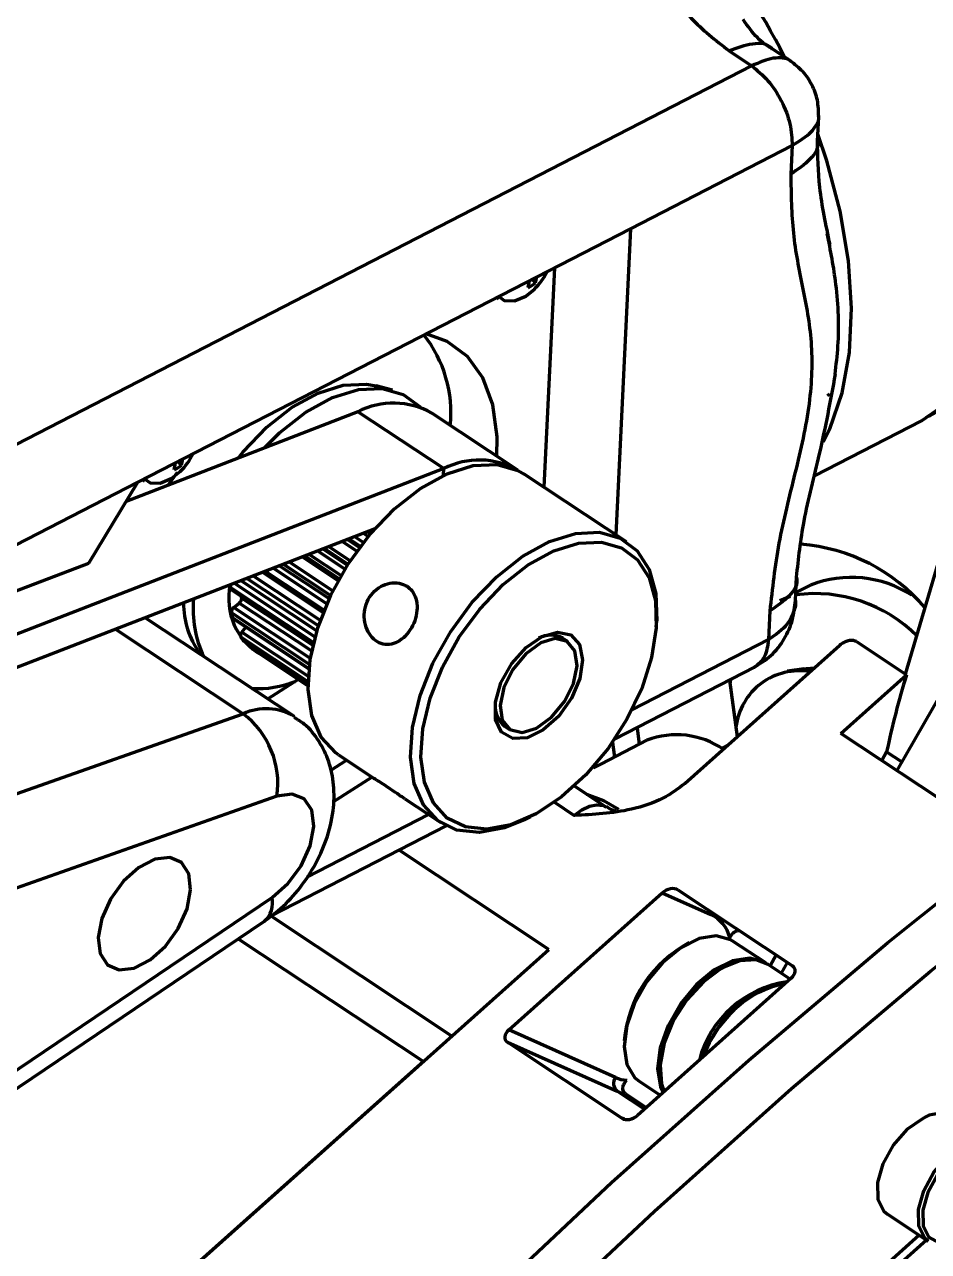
# Model space of a CAD drawing. Header units: millimetres. Extents: x -419 to 9215, y 1224 to 3301.
# Drawn here: x 325.4 to 373.1, y 1511.4 to 1576.1 of the extents above; entities that cross this region are included whole.
import ezdxf

# ---------------------------------------------------------------- set-up
doc = ezdxf.new("R2010")
doc.units = ezdxf.units.MM
doc.layers.add('0.7mm', color=7, linetype='Continuous', lineweight=70)

msp = doc.modelspace()

# ---------------------------------------------------------------- linework, layer by layer
at = {"layer": '0.7mm', "color": 7, "linetype": 'Continuous', "lineweight": 70}
for p, q in [((362.558, 1574.755), (363.747, 1573.967)), ((365.798, 1574.228), (364.84, 1574.863)), ((363.747, 1573.967), (313.565, 1548.15)), ((367.226, 1569.997), (367.288, 1571.287)), ((357.351, 1565.375), (365.887, 1569.766)), ((365.887, 1569.766), (365.814, 1568.252)), ((331.338, 1551.992), (357.351, 1565.375)), ((357.351, 1565.375), (356.576, 1549.224)), ((352.795, 1551.729), (353.351, 1563.317)), ((352.336, 1562.512), (352.169, 1562.709)), ((350.282, 1561.738), (350.387, 1561.668)), ((350.292, 1561.743), (350.387, 1561.668)), ((371.879, 1541.857), (377.702, 1561.701)), ((344.782, 1556.843), (343.922, 1557.074)), ((367.864, 1556.54), (367.768, 1556.665)), ((342.955, 1555.715), (330.727, 1550.979)), ((347.493, 1552.71), (342.955, 1555.715)), ((351.4, 1552.626), (346.863, 1555.632)), ((367.07, 1552.339), (372.709, 1555.24)), ((333.64, 1552.893), (333.472, 1553.09)), ((347.493, 1552.71), (302.412, 1535.25)), ((333.406, 1552.51), (332.916, 1551.827)), ((357.144, 1548.848), (351.742, 1552.426)), ((318.867, 1545.576), (331.338, 1551.992)), ((328.754, 1547.712), (331.338, 1551.992)), ((331.585, 1552.119), (331.69, 1552.05)), ((331.595, 1552.124), (331.69, 1552.05)), ((379.843, 1551.486), (371.419, 1536.773)), ((343.847, 1549.535), (305.4, 1534.645)), ((343.611, 1549.262), (343.438, 1549.377)), ((319.673, 1544.271), (328.754, 1547.712)), ((340.151, 1548.104), (341.971, 1546.898)), ((337.92, 1547.24), (341.123, 1545.119)), ((336.237, 1546.431), (336.251, 1546.593)), ((366.062, 1545.745), (366.122, 1546.991)), ((366.862, 1546.565), (366.082, 1546.164)), ((336.277, 1546.321), (340.595, 1543.461)), ((365.778, 1545.958), (365.237, 1545.729)), ((336.404, 1545.385), (336.692, 1545.618)), ((364.708, 1545.2), (364.635, 1543.686)), ((339.602, 1539.625), (331.727, 1544.841)), ((336.344, 1544.833), (336.281, 1545.105)), ((336.38, 1544.777), (340.366, 1542.137)), ((358.713, 1544.353), (358.733, 1544.669)), ((336.831, 1544.081), (337.043, 1544.337)), ((336.921, 1543.621), (336.773, 1543.808)), ((336.939, 1543.605), (336.921, 1543.621)), ((336.939, 1543.605), (340.322, 1541.365)), ((354.034, 1543.578), (353.77, 1543.753)), ((360.224, 1536.091), (368.405, 1543.391)), ((369.277, 1543.581), (371.924, 1541.827)), ((334.595, 1542.992), (334.675, 1542.889)), ((337.679, 1543.005), (340.321, 1541.255)), ((356.51, 1538.427), (363.932, 1542.245)), ((366.524, 1542.152), (365.636, 1542.013)), ((338.195, 1540.558), (339.816, 1541.59)), ((362.573, 1541.546), (362.986, 1538.555)), ((362.637, 1541.579), (362.6, 1541.346)), ((368.459, 1538.735), (371.924, 1541.827)), ((314.957, 1532.053), (336.898, 1539.775)), ((350.702, 1539.121), (350.967, 1538.946)), ((357.695, 1539.037), (357.816, 1538.163)), ((377.354, 1532.84), (368.459, 1538.735)), ((358.221, 1538.371), (355.814, 1537.133)), ((356.397, 1538.262), (356.504, 1537.487)), ((362.486, 1538.109), (362.169, 1537.946)), ((362.414, 1538.045), (362.194, 1537.932)), ((341.925, 1537.605), (343.822, 1536.348)), ((370.876, 1537.767), (370.622, 1537.302)), ((370.876, 1537.767), (371.682, 1537.233)), ((341.511, 1536.775), (342.361, 1537.316)), ((341.654, 1535.125), (343.701, 1536.429)), ((338.678, 1535.418), (316.803, 1527.72)), ((356.073, 1534.844), (354.391, 1535.959)), ((345.432, 1535.282), (347.327, 1534.026)), ((346.686, 1534.451), (340.252, 1531.142)), ((351.795, 1534.194), (352.079, 1534.336)), ((338.385, 1529.102), (347.622, 1533.855)), ((353.044, 1527.333), (345.135, 1532.575)), ((350.921, 1523.087), (359.029, 1530.321)), ((359.029, 1530.321), (361.59, 1529.18)), ((359.857, 1530.472), (365.907, 1526.463)), ((316.197, 1515.092), (338.422, 1530.082)), ((347.919, 1522.76), (338.368, 1529.089)), ((315.748, 1513.802), (338.017, 1528.821)), ((364.491, 1526.618), (362.722, 1527.791)), ((316.064, 1494.337), (353.044, 1527.333)), ((365.034, 1527.042), (364.721, 1526.466)), ((365.781, 1525.763), (364.612, 1526.538)), ((365.624, 1526.651), (365.299, 1526.083)), ((365.835, 1525.811), (357.727, 1518.577)), ((356.554, 1520.576), (350.921, 1523.087)), ((356.898, 1518.425), (350.849, 1522.434)), ((350.849, 1522.434), (356.653, 1519.847)), ((346.413, 1521.416), (318.326, 1496.355)), ((357.812, 1520.381), (358.924, 1519.644)), ((357.091, 1519.71), (358.185, 1518.985)), ((370.921, 1513.36), (373.076, 1511.932)), ((372.601, 1512.246), (365.173, 1505.618))]:
    msp.add_line(p, q, dxfattribs=at)
at = {"layer": '0.7mm', "color": 8, "linetype": 'Continuous', "lineweight": 70}
for p, q in [((347.479, 1552.357), (347.493, 1552.71)), ((343.089, 1548.608), (342.485, 1549.008)), ((342.781, 1549.122), (343.247, 1548.814)), ((343.494, 1549.122), (343.231, 1549.296)), ((343.52, 1549.409), (343.658, 1549.317)), ((342.271, 1547.407), (340.825, 1548.365)), ((341.11, 1548.475), (342.403, 1547.618)), ((342.431, 1547.662), (341.169, 1548.498)), ((341.421, 1548.595), (342.551, 1547.847)), ((342.905, 1548.358), (342.131, 1548.87)), ((342.407, 1548.977), (343.048, 1548.553)), ((339.322, 1547.783), (341.63, 1546.254)), ((341.911, 1546.789), (340.009, 1548.048)), ((340.372, 1548.189), (342.067, 1547.066)), ((338.065, 1547.296), (341.171, 1545.239)), ((341.314, 1545.578), (338.478, 1547.456)), ((338.817, 1547.587), (341.436, 1545.852)), ((341.511, 1546.01), (339.014, 1547.663)), ((336.237, 1546.431), (340.613, 1543.533)), ((340.691, 1543.83), (336.42, 1546.659)), ((336.779, 1546.798), (340.782, 1544.146)), ((340.869, 1544.42), (337.095, 1546.92)), ((337.429, 1547.049), (340.968, 1544.706)), ((336.819, 1545.877), (340.578, 1543.387)), ((336.404, 1545.385), (340.443, 1542.71)), ((340.512, 1543.087), (336.692, 1545.618)), ((340.394, 1542.38), (336.281, 1545.105)), ((336.344, 1544.833), (340.369, 1542.167)), ((330.163, 1544.235), (336.898, 1539.775)), ((336.831, 1544.081), (340.335, 1541.76)), ((340.323, 1541.457), (336.773, 1543.808)), ((336.921, 1543.621), (340.322, 1541.369)), ((364.635, 1543.686), (357.426, 1539.977)), ((362.407, 1538.039), (362.197, 1537.93)), ((353.334, 1535.098), (354.38, 1534.404)), ((336.64, 1527.892), (346.413, 1521.416)), ((358.086, 1518.897), (356.653, 1519.847)), ((357.016, 1518.373), (356.898, 1518.425)), ((372.979, 1511.996), (365.121, 1504.984))]:
    msp.add_line(p, q, dxfattribs=at)
at = {"layer": '0.7mm', "color": 8, "linetype": 'Continuous', "lineweight": 70, "flags": 128}
for points in [[(369.154, 1585.627), (370.884, 1583.444), (372.464, 1581.064), (373.862, 1578.534), (375.051, 1575.905), (376.008, 1573.229), (376.712, 1570.559), (377.152, 1567.947), (377.317, 1565.446), (377.205, 1563.105), (376.817, 1560.969), (376.162, 1559.083), (375.252, 1557.482), (374.105, 1556.199), (372.745, 1555.259), (372.709, 1555.24)], [(367.532, 1554.133), (367.87, 1554.817), (368.525, 1556.704), (368.913, 1558.839), (369.025, 1561.18), (368.86, 1563.682), (368.421, 1566.293), (367.716, 1568.964), (367.244, 1570.371)], [(350.391, 1561.794), (350.687, 1561.588), (351.217, 1561.561), (351.824, 1561.821), (352.275, 1562.184)], [(331.694, 1552.175), (331.99, 1551.969), (332.52, 1551.942), (333.127, 1552.202), (333.579, 1552.565)], [(354.38, 1534.404), (354.779, 1534.704), (355.182, 1534.898), (355.564, 1534.974), (355.902, 1534.928), (356.074, 1534.844)], [(361.59, 1529.18), (361.651, 1529.268), (361.66, 1529.278)]]:
    msp.add_lwpolyline(points, dxfattribs=at)
at = {"layer": '0.7mm', "color": 7, "linetype": 'Continuous', "lineweight": 70, "flags": 128}
for points in [[(350.296, 1553.358), (350.308, 1554.393), (350.086, 1556.069), (349.56, 1557.496), (348.748, 1558.627), (347.677, 1559.422), (346.555, 1559.821)], [(308.908, 1463.007), (315.247, 1471.073), (321.751, 1478.95), (328.408, 1486.622), (335.208, 1494.079), (342.138, 1501.307), (349.186, 1508.293), (356.342, 1515.027), (363.593, 1521.496), (370.926, 1527.69), (378.329, 1533.599), (385.791, 1539.212), (393.297, 1544.52), (400.836, 1549.513), (408.394, 1554.185), (415.96, 1558.525)], [(317.761, 1469.874), (324.02, 1477.446), (330.677, 1485.119), (337.476, 1492.575), (344.406, 1499.803), (351.455, 1506.79), (358.611, 1513.523), (365.861, 1519.993), (373.195, 1526.187), (380.598, 1532.096), (388.059, 1537.708), (395.566, 1543.016), (403.104, 1548.01), (410.663, 1552.681), (418.228, 1557.022)], [(336.635, 1553.268), (336.906, 1553.6), (338.155, 1554.902), (339.491, 1555.951), (340.854, 1556.7), (342.178, 1557.112), (343.403, 1557.169), (343.922, 1557.074)], [(338.019, 1553.804), (338.822, 1554.598), (340.203, 1555.683), (341.611, 1556.456), (342.98, 1556.883), (344.246, 1556.942), (345.349, 1556.631), (346.238, 1555.964), (346.262, 1555.938)], [(341.925, 1537.605), (341.784, 1537.704), (341.018, 1538.537), (340.524, 1539.673), (340.325, 1541.06), (340.43, 1542.631), (340.835, 1544.313), (341.52, 1546.029), (342.453, 1547.697), (343.592, 1549.239), (344.882, 1550.584), (346.263, 1551.669), (347.671, 1552.443), (349.039, 1552.869), (350.305, 1552.928), (351.408, 1552.617), (351.742, 1552.426)], [(351.795, 1534.194), (350.705, 1533.752), (349.38, 1533.507), (348.189, 1533.634), (347.187, 1534.126), (346.421, 1534.959), (345.926, 1536.095), (345.727, 1537.481), (345.832, 1539.053), (346.237, 1540.735), (346.922, 1542.451), (347.855, 1544.119), (348.994, 1545.661), (350.284, 1547.006), (351.665, 1548.091), (353.073, 1548.865), (354.442, 1549.291), (355.707, 1549.35), (356.811, 1549.039), (357.7, 1548.373), (358.334, 1547.382), (358.683, 1546.113), (358.733, 1544.669)], [(357.163, 1539.485), (356.166, 1537.941), (354.999, 1536.552), (353.714, 1535.383), (352.372, 1534.49), (351.037, 1533.913), (349.77, 1533.679), (348.631, 1533.8), (347.672, 1534.27), (346.94, 1535.067), (346.467, 1536.154), (346.277, 1537.479), (346.377, 1538.982), (346.764, 1540.591), (347.419, 1542.231), (348.312, 1543.826), (349.4, 1545.301), (350.634, 1546.587), (351.955, 1547.625), (353.301, 1548.364), (354.61, 1548.772), (355.82, 1548.829), (356.875, 1548.531), (357.726, 1547.894), (358.332, 1546.947), (358.665, 1545.734), (358.711, 1544.311), (358.465, 1542.746), (357.941, 1541.112), (357.163, 1539.485)], [(336.819, 1545.877), (336.815, 1545.935), (336.812, 1545.967)], [(354.237, 1540.6), (353.565, 1539.652), (352.748, 1538.921), (351.898, 1538.507), (351.129, 1538.465), (350.546, 1538.8), (350.226, 1539.468), (350.214, 1540.378), (350.51, 1541.408), (351.076, 1542.418), (351.833, 1543.271), (352.681, 1543.854), (353.504, 1544.086), (354.192, 1543.937), (354.651, 1543.427), (354.82, 1542.624), (354.676, 1541.637), (354.237, 1540.6)], [(352.393, 1539.014), (353.178, 1539.585), (353.861, 1540.411), (354.337, 1541.367), (354.533, 1542.307), (354.419, 1543.088), (354.014, 1543.591), (353.378, 1543.739), (352.608, 1543.51), (351.822, 1542.939), (351.14, 1542.112), (350.664, 1541.156), (350.468, 1540.216), (350.582, 1539.436), (350.987, 1538.933), (351.623, 1538.785), (352.393, 1539.014)], [(366.524, 1542.152), (366.641, 1542.168), (367.06, 1542.19)], [(338.422, 1530.082), (339.254, 1530.808), (339.953, 1531.754), (340.431, 1532.801), (340.628, 1533.819), (340.521, 1534.68), (340.122, 1535.276), (339.481, 1535.533), (338.678, 1535.418)], [(355.033, 1535.533), (355.918, 1535.191), (356.723, 1534.74)], [(334.125, 1530.474), (334.022, 1531.321), (333.638, 1531.914), (333.018, 1532.183), (332.237, 1532.094), (331.39, 1531.658), (330.579, 1530.928), (329.901, 1529.992), (329.439, 1528.963), (329.248, 1527.964), (329.35, 1527.117), (329.735, 1526.524), (330.355, 1526.255), (331.135, 1526.344), (331.982, 1526.78), (332.794, 1527.51), (333.471, 1528.446), (333.934, 1529.475), (334.125, 1530.474)], [(362.722, 1527.791), (362.64, 1527.841), (361.877, 1528.051), (360.972, 1527.908), (360.003, 1527.426), (359.058, 1526.647), (358.221, 1525.641), (357.565, 1524.496), (357.149, 1523.315), (357.011, 1522.202), (357.161, 1521.257), (357.588, 1520.563), (357.812, 1520.381)], [(364.551, 1526.576), (364.41, 1526.668), (363.647, 1526.878), (362.741, 1526.736), (361.773, 1526.253), (360.828, 1525.474), (359.99, 1524.468), (359.335, 1523.323), (358.919, 1522.142), (358.78, 1521.029), (358.931, 1520.084), (359.069, 1519.774)], [(364.612, 1526.538), (363.993, 1526.776), (363.118, 1526.729), (362.159, 1526.336), (361.199, 1525.632), (360.324, 1524.679), (359.612, 1523.562), (359.127, 1522.381), (358.91, 1521.239), (358.983, 1520.239), (359.125, 1519.824)], [(372.762, 1518.397), (371.945, 1517.828), (371.217, 1516.998), (370.678, 1516.022), (370.399, 1515.03), (370.418, 1514.156), (370.734, 1513.519), (370.921, 1513.36)], [(373.076, 1511.932), (372.889, 1512.091), (372.573, 1512.728), (372.554, 1513.602), (372.833, 1514.594), (373.372, 1515.57), (374.1, 1516.399), (374.917, 1516.969)], [(375.022, 1516.758), (374.25, 1516.219), (373.562, 1515.435), (373.051, 1514.512), (372.788, 1513.574), (372.806, 1512.748), (373.105, 1512.146), (373.642, 1511.849), (374.346, 1511.897), (375.122, 1512.283), (375.865, 1512.956), (376.475, 1513.824), (376.868, 1514.771), (376.993, 1515.668), (376.832, 1516.395), (376.407, 1516.852), (375.775, 1516.979), (375.022, 1516.758)]]:
    msp.add_lwpolyline(points, dxfattribs=at)
at = {"layer": '0.7mm', "color": 8, "linetype": 'Continuous', "lineweight": 70}
for centre, radius, start, end in [((334.692, 1558.885), 34.498, 26.79063, 40.65728), ((338.106, 1537.092), 2.942, 59.33891, 114.23322), ((337.17, 1529.788), 1.286, 311.21371, 13.18507)]:
    msp.add_arc(centre, radius, start, end, dxfattribs=at)
at = {"layer": '0.7mm', "color": 7, "linetype": 'Continuous', "lineweight": 70}
for centre, radius, start, end in [((350.09, 1562.764), 1.923, 344.86989, 355.90615), ((349.792, 1564.728), 3.556, 314.30955, 333.04428), ((350.51, 1563.007), 1.892, 344.83154, 354.47524), ((350.664, 1564.691), 2.747, 297.82452, 307.49635), ((341.209, 1555.652), 6.659, 354.27339, 38.14326), ((344.832, 1552.065), 4.105, 60.34166, 117.20189), ((331.393, 1553.145), 1.923, 344.86989, 355.90615), ((331.968, 1555.072), 2.747, 297.82452, 307.49635), ((331.095, 1555.109), 3.556, 314.30955, 333.04428), ((331.813, 1553.388), 1.892, 344.83154, 354.47524), ((349.369, 1549.059), 4.105, 60.34166, 117.20189), ((365.607, 1539.185), 9.563, 40.23152, 85.57082), ((339.507, 1545.83), 3.374, 167.14402, 240.91157), ((336.348, 1546.409), 0.113, 168.65928, 230.86756), ((369.01, 1541.068), 5.902, 57.16162, 111.3428), ((340.01, 1545.278), 5.757, 174.50145, 205.53403), ((336.488, 1545.879), 0.332, 308.10251, 359.70996), ((367.082, 1538.502), 7.612, 44.91585, 97.58876), ((338.116, 1545.577), 4.368, 179.39333, 216.29647), ((336.595, 1545.133), 0.316, 127.14498, 185.09988), ((336.431, 1544.849), 0.0886, 190.37118, 234.94806), ((336.997, 1543.903), 0.244, 133.17697, 202.92417), ((353.13, 1542.608), 1.312, 60.82388, 118.18494), ((337.765, 1543.1), 0.127, 162.23651, 227.96898), ((366.266, 1538.667), 3.374, 80.23495, 173.1585), ((337.686, 1546.312), 5.212, 266.41899, 292.12528), ((418.743, 1527.57), 48.942, 163.06381, 167.97384), ((351.592, 1540.194), 1.394, 176.6182, 230.30128), ((334.113, 1536.095), 4.615, 351.57267, 52.88049), ((359.79, 1534.322), 4.342, 55.47026, 111.1842), ((360.784, 1527.486), 1.875, 14.9347, 64.55701), ((363.48, 1521.957), 6.483, 117.79258, 175.1447), ((365.393, 1520.689), 6.506, 117.9059, 175.0314), ((365.371, 1520.704), 6.483, 117.79242, 175.14494), ((366.401, 1520.082), 5.593, 98.01644, 165.46604), ((367.488, 1519.283), 6.736, 118.47305, 159.30253), ((367.468, 1519.3), 6.712, 118.39544, 159.38014), ((366.708, 1519.886), 5.78, 101.66906, 161.81342), ((357.003, 1520.265), 0.546, 145.32646, 230.0543), ((357.308, 1522.292), 1.874, 246.29323, 265.13248), ((357.467, 1521.685), 2.011, 246.1062, 259.22855), ((373.574, 1517.211), 1.438, 59.86046, 124.39439)]:
    msp.add_arc(centre, radius, start, end, dxfattribs=at)
for centre, start_param, end_param in [((359.407, 1530.07), 0.360098, 1.930894), ((365.457, 1526.061), 5.072487, 6.643283), ((351.299, 1522.836), 1.930894, 3.501691), ((357.349, 1518.827), 3.501691, 5.072487)]:
    msp.add_ellipse(centre, major_axis=(0.555, 0.288), ratio=0.677945, start_param=start_param, end_param=end_param, dxfattribs=at)
for points, knots in [([(372.977, 1555.425), (373.107, 1555.488), (373.715, 1555.78), (374.633, 1556.612), (375.693, 1557.9), (376.527, 1559.472), (377.139, 1561.278), (377.513, 1563.301), (377.642, 1565.502), (377.524, 1567.842), (377.162, 1570.276), (376.565, 1572.764), (375.743, 1575.264), (374.712, 1577.733), (373.488, 1580.13), (372.096, 1582.42), (370.548, 1584.541), (369.343, 1586.015), (368.639, 1586.697), (368.522, 1586.811)], [0, 0, 0, 0, 0.016907, 0.079429, 0.142092, 0.205484, 0.269765, 0.334719, 0.40002, 0.465411, 0.530751, 0.596014, 0.661208, 0.726354, 0.791479, 0.856614, 0.921778, 0.987002, 1, 1, 1, 1]), ([(359.77, 1582.341), (359.443, 1582.066), (358.785, 1581.514), (358.697, 1580.116), (359.164, 1578.425), (360.403, 1576.441), (361.84, 1575.316), (362.558, 1574.755)], [0, 0, 0, 0, 0.123755, 0.248819, 0.499232, 0.749767, 1, 1, 1, 1]), ([(364.855, 1574.851), (364.585, 1575.02), (364.06, 1575.349), (363.545, 1576.061), (363.294, 1576.408)], [0, 0, 0, 0, 0.513198, 1, 1, 1, 1]), ([(365.798, 1574.211), (365.79, 1574.222), (365.71, 1574.339), (365.388, 1574.385), (364.769, 1574.406), (364.152, 1574.141), (363.747, 1573.967)], [0, 0, 0, 0, 0.0262193, 0.2819176, 0.5295234, 1, 1, 1, 1]), ([(367.288, 1571.29), (367.28, 1571.58), (367.264, 1572.158), (366.959, 1572.975), (366.479, 1573.697), (366.027, 1574.049), (365.802, 1574.225)], [0, 0, 0, 0, 0.252015, 0.502288, 0.751554, 1, 1, 1, 1]), ([(365.887, 1569.766), (366.263, 1569.995), (366.838, 1570.344), (367.179, 1570.867), (367.328, 1571.158), (367.281, 1571.294), (367.277, 1571.305)], [0, 0, 0, 0, 0.472534, 0.721222, 0.978038, 1, 1, 1, 1]), ([(367.888, 1564.547), (367.673, 1565.569), (367.265, 1567.513), (367.238, 1569.216), (367.226, 1570.023)], [0, 0, 0, 0, 0.526246, 1, 1, 1, 1]), ([(365.814, 1568.252), (365.83, 1567.196), (365.861, 1565.084), (366.444, 1562.283), (366.99, 1559.458), (366.894, 1556.128), (366.052, 1552.474), (365.097, 1548.744), (364.837, 1546.381), (364.708, 1545.2)], [0, 0, 0, 0, 0.13996, 0.280021, 0.420142, 0.55997, 0.706644, 0.853352, 1, 1, 1, 1]), ([(368.151, 1557.688), (368.211, 1558.183), (368.399, 1559.717), (368.307, 1562.197), (367.915, 1564.225), (367.741, 1565.127)], [0, 0, 0, 0, 0.209505, 0.648724, 1, 1, 1, 1]), ([(366.119, 1546.977), (366.226, 1547.958), (366.456, 1550.077), (367.442, 1553.707), (367.918, 1556.296), (368.177, 1557.701)], [0, 0, 0, 0, 0.282614, 0.610862, 1, 1, 1, 1]), ([(345.555, 1546.498), (345.418, 1546.567), (345.144, 1546.704), (344.643, 1546.693), (344.151, 1546.514), (343.723, 1546.165), (343.42, 1545.69), (343.276, 1545.144), (343.298, 1544.587), (343.477, 1544.078), (343.786, 1543.683), (344.181, 1543.451), (344.617, 1543.403), (345.057, 1543.541), (345.463, 1543.85), (345.796, 1544.293), (346.019, 1544.813), (346.109, 1545.354), (346.046, 1545.863), (345.851, 1546.26), (345.643, 1546.427), (345.555, 1546.498)], [0, 0, 0, 0, 0.053043, 0.106064, 0.159674, 0.213684, 0.267062, 0.319777, 0.372797, 0.426627, 0.48054, 0.533639, 0.586307, 0.639588, 0.693575, 0.74727, 0.800146, 0.852936, 0.906488, 0.960508, 1, 1, 1, 1]), ([(363.88, 1542.22), (364.187, 1542.411), (364.819, 1542.804), (365.505, 1543.697), (365.947, 1544.713), (366.025, 1545.406), (366.062, 1545.74)], [0, 0, 0, 0, 0.247528, 0.509906, 0.763712, 1, 1, 1, 1]), ([(366.057, 1545.745), (366.058, 1545.736), (366.097, 1545.502), (365.94, 1545.082), (365.59, 1544.326), (365.013, 1543.939), (364.635, 1543.686)], [0, 0, 0, 0, 0.010126, 0.27005, 0.521748, 1, 1, 1, 1]), ([(369.277, 1543.581), (369.237, 1543.601), (369.157, 1543.642), (369, 1543.652), (368.826, 1543.626), (368.629, 1543.552), (368.489, 1543.463), (368.418, 1543.401), (368.405, 1543.391)], [0, 0, 0, 0, 0.159922, 0.319313, 0.490937, 0.697798, 0.948643, 1, 1, 1, 1]), ([(338.017, 1528.821), (338.26, 1528.997), (338.898, 1529.463), (339.812, 1530.424), (340.688, 1531.704), (341.338, 1533.135), (341.689, 1534.592), (341.723, 1535.982), (341.471, 1537.236), (340.935, 1538.331), (340.296, 1539.15), (339.77, 1539.468), (339.584, 1539.58)], [0, 0, 0, 0, 0.070681, 0.186201, 0.302264, 0.420806, 0.544048, 0.652973, 0.75481, 0.85225, 0.94785, 1, 1, 1, 1]), ([(355.403, 1536.919), (355.537, 1536.989), (355.709, 1537.079), (355.796, 1537.122), (355.815, 1537.132)], [0, 0, 0, 0, 0.784144, 1, 1, 1, 1]), ([(344.38, 1535.998), (344.264, 1536.073), (344.031, 1536.225), (343.843, 1536.334), (343.828, 1536.347), (343.823, 1536.35)], [0, 0, 0, 0, 0.415338, 0.830498, 1, 1, 1, 1]), ([(360.224, 1536.091), (359.859, 1535.819), (359.03, 1535.199), (356.977, 1534.543), (355.384, 1534.453), (354.384, 1534.405), (354.38, 1534.404)], [0, 0, 0, 0, 0.224093, 0.509013, 0.998064, 1, 1, 1, 1]), ([(345.433, 1535.284), (345.335, 1535.349), (345.082, 1535.516), (344.711, 1535.776), (344.478, 1535.932), (344.38, 1535.998)], [0, 0, 0, 0, 0.268108, 0.690905, 1, 1, 1, 1]), ([(356.597, 1534.646), (356.54, 1534.65), (356.395, 1534.659), (356.2, 1534.79), (356.083, 1534.869)], [0, 0, 0, 0, 0.39669, 1, 1, 1, 1]), ([(362.596, 1527.97), (362.642, 1528.041), (362.728, 1528.174), (362.881, 1528.284), (362.997, 1528.333), (363.054, 1528.337), (363.077, 1528.339)], [0, 0, 0, 0, 0.376996, 0.696863, 0.879246, 1, 1, 1, 1]), ([(357.091, 1519.71), (357.067, 1519.729), (357.019, 1519.767), (356.972, 1519.847), (356.947, 1519.94), (356.948, 1520.067), (357.001, 1520.239), (357.097, 1520.359), (357.149, 1520.424)], [0, 0, 0, 0, 0.119616, 0.24171, 0.367743, 0.498905, 0.72888, 1, 1, 1, 1])]:
    msp.add_open_spline(points, degree=3, knots=knots, dxfattribs=at)
at = {"layer": '0.7mm', "color": 8, "linetype": 'Continuous', "lineweight": 70}
for points, knots in [([(364.832, 1574.853), (364.823, 1574.863), (364.601, 1575.145), (363.8, 1575.215), (362.972, 1574.908), (362.558, 1574.755)], [0, 0, 0, 0, 0.018815, 0.5094075, 1, 1, 1, 1]), ([(367.222, 1570.042), (367.224, 1570.035), (367.32, 1569.691), (366.909, 1568.997), (366.179, 1568.5), (365.814, 1568.252)], [0, 0, 0, 0, 0.009943, 0.504971, 1, 1, 1, 1]), ([(366.119, 1546.978), (366.119, 1546.975), (366.213, 1546.635), (365.802, 1545.945), (365.072, 1545.449), (364.708, 1545.2)], [0, 0, 0, 0, 0.0039047, 0.5019524, 1, 1, 1, 1]), ([(364.635, 1543.686), (364.587, 1543.349), (364.492, 1542.681), (364.089, 1542.378), (363.889, 1542.228)], [0, 0, 0, 0, 0.504603, 1, 1, 1, 1])]:
    msp.add_open_spline(points, degree=3, knots=knots, dxfattribs=at)
at = {"layer": '0.7mm', "color": 7, "linetype": 'Continuous', "lineweight": 70}
msp.add_open_spline([(363.747, 1573.967), (364.043, 1573.729), (364.633, 1573.254), (365.353, 1572.134), (365.835, 1570.895), (365.87, 1570.142), (365.887, 1569.766)], degree=3, dxfattribs=at)

doc.saveas('drawing.dxf')
